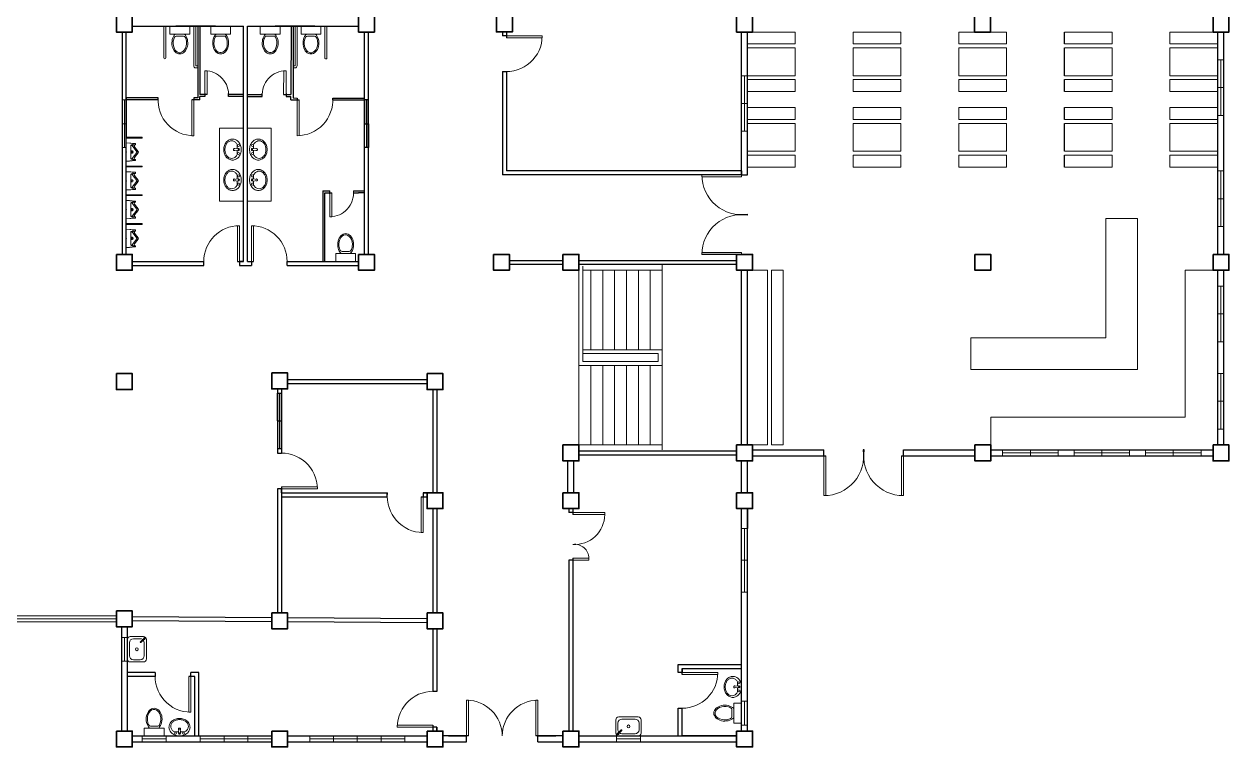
# Model space of a CAD drawing. Header units: millimetres. Extents: x 3 to 421, y 1 to 233.
# Drawn here: x 42.74 to 73.09, y 191.67 to 209.87 of the extents above; entities that cross this region are included whole.
import ezdxf

# ---------------------------------------------------------------- set-up
doc = ezdxf.new("R2010")
doc.units = ezdxf.units.MM
doc.header["$MEASUREMENT"] = 0

msp = doc.modelspace()

# ---------------------------------------------------------------- linework, layer by layer
at = {"color": 8, "lineweight": 25}
for p, q in [((45.47, 209.825), (48.271, 209.824)), ((47.118, 209.814), (47.118, 208.1)), ((47.118, 209.814), (47.118, 208.014)), ((47.171, 209.825), (47.171, 208.1)), ((48.27, 203.898), (48.271, 209.824)), ((48.37, 203.898), (48.371, 209.824)), ((48.371, 209.824), (51.17, 209.823)), ((50.07, 209.824), (49.07, 209.824)), ((49.469, 209.824), (49.468, 208.099)), ((49.521, 209.814), (49.521, 208.099)), ((49.521, 209.814), (49.521, 208.014)), ((45.22, 204.075), (45.22, 209.675)), ((45.32, 208.175), (45.32, 209.675)), ((51.32, 204.075), (51.32, 209.673)), ((51.42, 204.075), (51.42, 209.673)), ((54.795, 209.677), (54.795, 209.577)), ((54.895, 209.577), (54.795, 209.577)), ((54.895, 209.677), (54.895, 209.577)), ((60.82, 206.075), (60.82, 209.675)), ((60.97, 206.075), (60.97, 209.675)), ((72.82, 204.075), (72.82, 209.675)), ((72.97, 204.075), (72.97, 209.675)), ((54.795, 208.682), (54.795, 206.075)), ((54.795, 208.677), (54.895, 208.677)), ((54.895, 208.677), (54.895, 206.175)), ((45.32, 204.075), (45.32, 208.175)), ((46.12, 208.014), (45.32, 208.014)), ((46.118, 207.964), (45.32, 207.964)), ((46.118, 207.964), (46.118, 208.014)), ((47.171, 207.964), (46.968, 207.964)), ((47.118, 208.014), (47.018, 208.014)), ((47.118, 208.014), (47.018, 208.014)), ((47.018, 208.014), (47.018, 207.964)), ((47.118, 208.1), (47.118, 208.048)), ((47.296, 208.1), (47.171, 208.1)), ((47.296, 208.048), (47.171, 208.048)), ((47.171, 207.964), (47.171, 208.048)), ((47.356, 208.1), (47.196, 208.1)), ((47.296, 208.125), (47.296, 208.048)), ((48.271, 208.048), (47.893, 208.048)), ((47.896, 208.048), (47.896, 208.125)), ((48.271, 208.1), (47.896, 208.1)), ((48.368, 208.1), (48.743, 208.099)), ((48.368, 208.048), (48.746, 208.048)), ((48.743, 208.048), (48.743, 208.124)), ((49.283, 208.099), (49.443, 208.099)), ((49.343, 208.124), (49.343, 208.048)), ((49.343, 208.099), (49.468, 208.099)), ((49.343, 208.048), (49.468, 208.048)), ((49.468, 207.964), (49.468, 208.048)), ((49.468, 207.964), (49.671, 207.963)), ((49.521, 208.099), (49.521, 208.048)), ((49.521, 208.014), (49.621, 208.013)), ((49.521, 208.014), (49.621, 208.013)), ((49.621, 208.013), (49.621, 207.963)), ((50.519, 208.013), (51.319, 208.013)), ((50.521, 207.963), (50.521, 208.013)), ((50.521, 207.963), (51.319, 207.963)), ((60.82, 206.175), (54.895, 206.175)), ((60.82, 206.075), (54.895, 206.075)), ((60.82, 206.075), (60.97, 206.075)), ((50.27, 205.672), (50.345, 205.672)), ((50.27, 205.672), (50.27, 203.898)), ((50.32, 203.897), (50.32, 205.622)), ((50.32, 205.622), (50.495, 205.622)), ((50.345, 205.672), (50.445, 205.672)), ((50.445, 205.597), (50.445, 205.672)), ((51.043, 205.672), (51.17, 205.672)), ((51.045, 205.622), (51.17, 205.622)), ((51.17, 205.672), (51.32, 205.672)), ((51.32, 205.622), (51.17, 205.622)), ((45.47, 203.898), (47.27, 203.898)), ((45.47, 203.798), (47.27, 203.798)), ((47.27, 203.798), (47.27, 203.898)), ((48.27, 203.898), (48.17, 203.898)), ((48.17, 203.898), (48.17, 203.798)), ((48.17, 203.798), (48.47, 203.798)), ((48.37, 203.898), (48.47, 203.898)), ((48.47, 203.898), (48.47, 203.798)), ((49.37, 203.898), (51.17, 203.898)), ((49.37, 203.798), (49.37, 203.898)), ((49.37, 203.798), (51.17, 203.798)), ((54.97, 203.925), (56.32, 203.925)), ((54.97, 203.825), (56.32, 203.825)), ((56.72, 203.925), (60.695, 203.925)), ((56.72, 203.825), (60.695, 203.825)), ((60.82, 199.275), (60.82, 203.675)), ((60.97, 199.275), (60.97, 203.675)), ((72.82, 199.275), (72.82, 203.675)), ((72.97, 199.275), (72.97, 203.675)), ((49.382, 200.922), (52.895, 200.922)), ((49.132, 200.688), (49.132, 199.067)), ((49.232, 200.688), (49.232, 199.072)), ((49.232, 200.688), (49.232, 199.072)), ((49.382, 200.822), (52.895, 200.822)), ((53.045, 200.672), (53.045, 198.072)), ((53.145, 200.672), (53.145, 198.072)), ((56.72, 199.125), (60.695, 199.125)), ((61.095, 199.15), (62.895, 199.15)), ((62.895, 199), (62.895, 199.15)), ((64.895, 199.15), (66.695, 199.15)), ((64.895, 199), (64.895, 199.15)), ((67.095, 199.15), (72.695, 199.15)), ((49.132, 199.072), (49.232, 199.072)), ((56.445, 198.072), (56.445, 198.875)), ((56.595, 198.072), (56.595, 198.875)), ((56.72, 199.025), (60.695, 199.025)), ((60.82, 198.072), (60.82, 198.875)), ((60.97, 198.072), (60.97, 198.875)), ((61.095, 199), (62.945, 199)), ((64.845, 199), (66.695, 199)), ((67.095, 199), (72.695, 199)), ((49.232, 198.222), (49.232, 195.047)), ((49.132, 198.172), (49.132, 195.047)), ((49.232, 198.172), (49.132, 198.172)), ((49.232, 198.072), (51.9, 198.072)), ((49.232, 197.972), (51.895, 197.972)), ((51.895, 197.972), (51.895, 198.072)), ((52.745, 197.972), (52.895, 197.972)), ((52.795, 198.072), (53.045, 198.072)), ((52.895, 198.072), (52.795, 198.072)), ((52.795, 198.072), (52.795, 197.972)), ((53.045, 197.672), (53.045, 195.047)), ((53.145, 197.672), (53.145, 195.047)), ((56.47, 197.672), (56.47, 197.572)), ((56.57, 197.672), (56.57, 197.522)), ((56.57, 197.672), (56.57, 197.572)), ((60.82, 192.072), (60.82, 197.672)), ((60.97, 192.072), (60.97, 197.672)), ((60.97, 197.672), (60.97, 197.172)), ((56.57, 197.572), (56.47, 197.572)), ((56.47, 196.372), (56.47, 192.072)), ((56.57, 196.372), (56.47, 196.372)), ((56.57, 196.422), (56.57, 192.072)), ((48.982, 194.924), (45.47, 194.947)), ((48.982, 194.824), (45.47, 194.847)), ((52.895, 194.897), (49.382, 194.921)), ((45.195, 194.697), (45.195, 192.072)), ((45.345, 194.697), (45.345, 192.072)), ((52.895, 194.797), (49.382, 194.821)), ((53.045, 194.647), (53.045, 193.072)), ((53.145, 194.647), (53.145, 193.067)), ((59.22, 193.547), (59.22, 193.747)), ((59.22, 193.747), (60.82, 193.747)), ((59.32, 193.497), (59.32, 193.647)), ((59.32, 193.647), (60.82, 193.647)), ((59.32, 193.647), (59.32, 193.547)), ((46.05, 193.547), (45.345, 193.547)), ((46.045, 193.447), (45.345, 193.447)), ((46.045, 193.547), (46.045, 193.447)), ((47.045, 193.447), (46.895, 193.447)), ((47.145, 193.547), (46.945, 193.547)), ((46.945, 193.447), (46.945, 193.547)), ((47.045, 193.447), (46.945, 193.447)), ((47.045, 191.947), (47.045, 193.447)), ((47.145, 191.947), (47.145, 193.547)), ((59.32, 193.547), (59.22, 193.547)), ((53.045, 193.072), (53.145, 193.072)), ((59.22, 191.947), (59.22, 192.647)), ((59.22, 192.647), (59.32, 192.647)), ((59.32, 191.947), (59.32, 192.647)), ((53.045, 192.222), (53.045, 192.072)), ((53.145, 192.172), (53.045, 192.172)), ((53.145, 192.172), (53.145, 192.072)), ((53.145, 192.072), (53.145, 192.172)), ((45.47, 191.947), (48.982, 191.947)), ((45.47, 191.947), (47.045, 191.947)), ((49.382, 191.947), (52.895, 191.947)), ((53.939, 191.947), (53.295, 191.947)), ((53.439, 191.947), (53.889, 191.947)), ((53.889, 191.797), (53.889, 191.947)), ((56.32, 191.947), (55.639, 191.947)), ((55.689, 191.947), (56.139, 191.947)), ((55.689, 191.797), (55.689, 191.947)), ((56.72, 191.947), (60.695, 191.947)), ((60.695, 191.947), (59.32, 191.947)), ((45.47, 191.797), (48.982, 191.797)), ((49.382, 191.797), (52.895, 191.797)), ((53.295, 191.797), (53.889, 191.797)), ((53.439, 191.797), (53.889, 191.797)), ((55.689, 191.797), (56.139, 191.797)), ((55.689, 191.797), (56.32, 191.797)), ((56.72, 191.797), (60.695, 191.797))]:
    msp.add_line(p, q, dxfattribs=at)
at = {"color": 8, "lineweight": 9}
for p, q in [((46.268, 209.822), (46.268, 209.122)), ((46.318, 209.022), (46.318, 209.822)), ((46.418, 209.822), (46.918, 209.822)), ((46.418, 209.622), (46.418, 209.822)), ((46.918, 209.822), (46.918, 209.622)), ((47.018, 208.822), (47.018, 209.822)), ((47.068, 209.822), (47.068, 209.122)), ((47.446, 209.824), (47.946, 209.824)), ((47.446, 209.624), (47.446, 209.824)), ((47.946, 209.824), (47.946, 209.624)), ((49.194, 209.824), (48.694, 209.824)), ((48.694, 209.824), (48.694, 209.624)), ((49.194, 209.624), (49.194, 209.824)), ((49.571, 209.822), (49.571, 209.122)), ((49.621, 208.822), (49.621, 209.822)), ((50.221, 209.822), (49.721, 209.822)), ((49.721, 209.822), (49.721, 209.622)), ((50.221, 209.622), (50.221, 209.822)), ((50.321, 209.022), (50.321, 209.822)), ((50.371, 209.822), (50.371, 209.122)), ((46.918, 209.622), (46.418, 209.622)), ((46.759, 209.572), (46.578, 209.572)), ((47.946, 209.624), (47.446, 209.624)), ((47.786, 209.574), (47.605, 209.574)), ((48.694, 209.624), (49.194, 209.624)), ((48.853, 209.574), (49.034, 209.574)), ((49.721, 209.622), (50.221, 209.622)), ((49.881, 209.572), (50.062, 209.572)), ((62.17, 209.675), (60.97, 209.675)), ((60.97, 209.675), (60.97, 209.375)), ((62.17, 209.375), (62.17, 209.675)), ((64.83, 209.675), (63.63, 209.675)), ((63.63, 209.675), (63.63, 209.375)), ((64.83, 209.375), (64.83, 209.675)), ((67.49, 209.675), (66.29, 209.675)), ((66.29, 209.675), (66.29, 209.375)), ((67.49, 209.375), (67.49, 209.675)), ((68.95, 209.675), (70.15, 209.675)), ((70.15, 209.675), (70.15, 209.375)), ((71.61, 209.375), (71.61, 209.675)), ((71.61, 209.675), (72.81, 209.675)), ((46.268, 209.122), (46.268, 209.022)), ((47.068, 209.122), (47.068, 208.822)), ((49.571, 209.122), (49.571, 208.822)), ((50.371, 209.122), (50.371, 209.022)), ((60.97, 209.375), (62.17, 209.375)), ((62.17, 209.275), (60.97, 209.275)), ((60.97, 209.275), (60.97, 208.575)), ((62.17, 208.575), (62.17, 209.275)), ((63.63, 209.375), (64.83, 209.375)), ((64.83, 209.275), (63.63, 209.275)), ((63.63, 209.275), (63.63, 208.575)), ((64.83, 208.575), (64.83, 209.275)), ((66.29, 209.375), (67.49, 209.375)), ((67.49, 209.275), (66.29, 209.275)), ((66.29, 209.275), (66.29, 208.575)), ((67.49, 208.575), (67.49, 209.275)), ((70.15, 209.375), (68.95, 209.375)), ((68.95, 209.275), (70.15, 209.275)), ((70.15, 209.275), (70.15, 208.575)), ((72.81, 209.375), (71.61, 209.375)), ((71.61, 209.275), (72.81, 209.275)), ((71.61, 208.575), (71.61, 209.275)), ((47.068, 208.822), (47.118, 208.822)), ((49.571, 208.822), (49.521, 208.822)), ((72.97, 208.975), (72.82, 208.975)), ((72.895, 207.575), (72.895, 208.975)), ((47.118, 208.772), (47.068, 208.772)), ((49.521, 208.772), (49.571, 208.772)), ((60.97, 208.575), (60.82, 208.575)), ((60.895, 207.175), (60.895, 208.575)), ((60.97, 208.575), (62.17, 208.575)), ((63.63, 208.575), (64.83, 208.575)), ((66.29, 208.575), (67.49, 208.575)), ((70.15, 208.575), (68.95, 208.575)), ((72.81, 208.575), (71.61, 208.575)), ((62.17, 208.475), (60.97, 208.475)), ((60.97, 208.475), (60.97, 208.175)), ((62.17, 208.175), (62.17, 208.475)), ((64.83, 208.475), (63.63, 208.475)), ((63.63, 208.475), (63.63, 208.175)), ((64.83, 208.175), (64.83, 208.475)), ((67.49, 208.475), (66.29, 208.475)), ((66.29, 208.475), (66.29, 208.175)), ((67.49, 208.175), (67.49, 208.475)), ((68.95, 208.475), (70.15, 208.475)), ((70.15, 208.475), (70.15, 208.175)), ((71.61, 208.175), (71.61, 208.475)), ((71.61, 208.475), (72.81, 208.475)), ((72.81, 208.475), (72.81, 208.175)), ((72.82, 208.275), (72.97, 208.275)), ((45.32, 207.964), (45.22, 207.964)), ((45.22, 207.964), (45.22, 207.364)), ((45.27, 207.964), (45.27, 206.764)), ((60.97, 208.175), (62.17, 208.175)), ((63.63, 208.175), (64.83, 208.175)), ((66.29, 208.175), (67.49, 208.175)), ((70.15, 208.175), (68.95, 208.175)), ((72.81, 208.175), (71.61, 208.175)), ((60.82, 207.875), (60.97, 207.875)), ((62.17, 207.775), (60.97, 207.775)), ((60.97, 207.775), (60.97, 207.475)), ((62.17, 207.475), (62.17, 207.775)), ((64.83, 207.775), (63.63, 207.775)), ((63.63, 207.775), (63.63, 207.475)), ((64.83, 207.475), (64.83, 207.775)), ((67.49, 207.775), (66.29, 207.775)), ((66.29, 207.775), (66.29, 207.475)), ((67.49, 207.475), (67.49, 207.775)), ((68.95, 207.775), (70.15, 207.775)), ((70.15, 207.775), (70.15, 207.475)), ((71.61, 207.475), (71.61, 207.775)), ((71.61, 207.775), (72.81, 207.775)), ((72.81, 207.775), (72.81, 207.475)), ((45.22, 207.364), (45.32, 207.364)), ((45.32, 207.364), (45.32, 206.764)), ((60.97, 207.475), (62.17, 207.475)), ((62.17, 207.375), (60.97, 207.375)), ((60.97, 207.375), (60.97, 206.675)), ((62.17, 206.675), (62.17, 207.375)), ((63.63, 207.475), (64.83, 207.475)), ((64.83, 207.375), (63.63, 207.375)), ((63.63, 207.375), (63.63, 206.675)), ((64.83, 206.675), (64.83, 207.375)), ((66.29, 207.475), (67.49, 207.475)), ((67.49, 207.375), (66.29, 207.375)), ((66.29, 207.375), (66.29, 206.675)), ((67.49, 206.675), (67.49, 207.375)), ((70.15, 207.475), (68.95, 207.475)), ((68.95, 207.375), (70.15, 207.375)), ((70.15, 207.375), (70.15, 206.675)), ((72.81, 207.475), (71.61, 207.475)), ((71.61, 207.375), (72.81, 207.375)), ((71.61, 206.675), (71.61, 207.375)), ((72.82, 207.575), (72.97, 207.575)), ((60.82, 207.175), (60.97, 207.175)), ((45.32, 206.764), (45.22, 206.764)), ((45.32, 206.879), (45.32, 206.884)), ((45.32, 206.425), (45.32, 206.879)), ((45.32, 206.738), (45.32, 206.808)), ((45.323, 206.887), (45.545, 206.867)), ((45.323, 206.882), (45.48, 206.867)), ((45.43, 206.494), (45.43, 206.81)), ((45.448, 206.821), (45.432, 206.818)), ((45.446, 206.83), (45.481, 206.836)), ((45.448, 206.821), (45.537, 206.836)), ((45.587, 206.661), (45.467, 206.814)), ((45.482, 206.867), (45.545, 206.867)), ((45.545, 206.837), (45.483, 206.837)), ((45.485, 206.862), (45.485, 206.841)), ((45.52, 206.816), (45.52, 206.811)), ((45.529, 206.786), (45.619, 206.67)), ((45.537, 206.836), (45.545, 206.837)), ((45.55, 206.862), (45.55, 206.842)), ((48.018, 206.729), (48.14, 206.742)), ((48.018, 206.7), (48.14, 206.687)), ((48.622, 206.729), (48.501, 206.742)), ((48.622, 206.7), (48.501, 206.687)), ((45.32, 206.425), (45.32, 206.42)), ((45.323, 206.422), (45.48, 206.437)), ((45.323, 206.417), (45.545, 206.437)), ((45.448, 206.483), (45.432, 206.485)), ((45.446, 206.474), (45.481, 206.468)), ((45.448, 206.483), (45.537, 206.468)), ((45.587, 206.642), (45.467, 206.49)), ((45.482, 206.437), (45.545, 206.437)), ((45.545, 206.467), (45.483, 206.467)), ((45.485, 206.442), (45.485, 206.463)), ((45.52, 206.488), (45.52, 206.493)), ((45.529, 206.518), (45.619, 206.634)), ((45.537, 206.468), (45.545, 206.467)), ((45.55, 206.442), (45.55, 206.462)), ((60.97, 206.675), (62.17, 206.675)), ((62.17, 206.575), (60.97, 206.575)), ((60.97, 206.575), (60.97, 206.275)), ((62.17, 206.275), (62.17, 206.575)), ((63.63, 206.675), (64.83, 206.675)), ((64.83, 206.575), (63.63, 206.575)), ((63.63, 206.575), (63.63, 206.275)), ((64.83, 206.275), (64.83, 206.575)), ((66.29, 206.675), (67.49, 206.675)), ((67.49, 206.575), (66.29, 206.575)), ((66.29, 206.575), (66.29, 206.275)), ((67.49, 206.275), (67.49, 206.575)), ((70.15, 206.675), (68.95, 206.675)), ((68.95, 206.575), (70.15, 206.575)), ((70.15, 206.575), (70.15, 206.275)), ((72.81, 206.675), (71.61, 206.675)), ((71.61, 206.275), (71.61, 206.575)), ((71.61, 206.575), (72.81, 206.575)), ((45.32, 206.154), (45.32, 206.159)), ((45.32, 206.154), (45.32, 205.7)), ((45.323, 206.162), (45.545, 206.142)), ((45.323, 206.157), (45.48, 206.142)), ((45.43, 206.085), (45.43, 205.769)), ((45.448, 206.096), (45.432, 206.093)), ((45.446, 206.105), (45.481, 206.111)), ((45.448, 206.096), (45.537, 206.111)), ((45.587, 205.936), (45.467, 206.089)), ((45.482, 206.142), (45.545, 206.142)), ((45.545, 206.112), (45.483, 206.112)), ((45.485, 206.137), (45.485, 206.116)), ((45.52, 206.091), (45.52, 206.086)), ((45.537, 206.111), (45.545, 206.112)), ((45.55, 206.137), (45.55, 206.117)), ((60.97, 206.275), (62.17, 206.275)), ((63.63, 206.275), (64.83, 206.275)), ((66.29, 206.275), (67.49, 206.275)), ((70.15, 206.275), (68.95, 206.275)), ((72.81, 206.275), (71.61, 206.275)), ((72.82, 206.175), (72.97, 206.175)), ((72.895, 206.175), (72.895, 204.775)), ((45.32, 205.841), (45.32, 205.771)), ((45.587, 205.917), (45.467, 205.765)), ((45.529, 206.061), (45.619, 205.945)), ((45.529, 205.793), (45.619, 205.909)), ((48.018, 205.963), (48.14, 205.976)), ((48.018, 205.934), (48.14, 205.921)), ((48.622, 205.963), (48.501, 205.976)), ((48.622, 205.934), (48.501, 205.921)), ((45.32, 205.7), (45.32, 205.695)), ((45.323, 205.697), (45.48, 205.712)), ((45.323, 205.692), (45.545, 205.712)), ((45.448, 205.758), (45.432, 205.76)), ((45.446, 205.749), (45.481, 205.743)), ((45.448, 205.758), (45.537, 205.743)), ((45.482, 205.712), (45.545, 205.712)), ((45.545, 205.742), (45.483, 205.742)), ((45.485, 205.717), (45.485, 205.738)), ((45.52, 205.763), (45.52, 205.768)), ((45.537, 205.743), (45.545, 205.742)), ((45.55, 205.717), (45.55, 205.737)), ((72.82, 205.475), (72.97, 205.475)), ((45.32, 205.429), (45.32, 205.434)), ((45.32, 205.429), (45.32, 204.975)), ((45.323, 205.437), (45.545, 205.417)), ((45.323, 205.432), (45.48, 205.417)), ((45.43, 205.36), (45.43, 205.044)), ((45.448, 205.371), (45.432, 205.368)), ((45.446, 205.38), (45.481, 205.386)), ((45.448, 205.371), (45.537, 205.386)), ((45.587, 205.211), (45.467, 205.364)), ((45.587, 205.192), (45.467, 205.04)), ((45.482, 205.417), (45.545, 205.417)), ((45.545, 205.387), (45.483, 205.387)), ((45.485, 205.412), (45.485, 205.391)), ((45.52, 205.366), (45.52, 205.361)), ((45.529, 205.336), (45.619, 205.22)), ((45.529, 205.068), (45.619, 205.184)), ((45.537, 205.386), (45.545, 205.387)), ((45.55, 205.412), (45.55, 205.392)), ((45.32, 205.116), (45.32, 205.046)), ((45.32, 204.975), (45.32, 204.97)), ((45.323, 204.972), (45.48, 204.987)), ((45.323, 204.967), (45.545, 204.987)), ((45.448, 205.033), (45.432, 205.035)), ((45.446, 205.024), (45.481, 205.018)), ((45.448, 205.033), (45.537, 205.018)), ((45.482, 204.987), (45.545, 204.987)), ((45.545, 205.017), (45.483, 205.017)), ((45.485, 204.992), (45.485, 205.013)), ((45.52, 205.038), (45.52, 205.043)), ((45.537, 205.018), (45.545, 205.017)), ((45.55, 204.992), (45.55, 205.012)), ((69.995, 201.975), (69.995, 204.975)), ((69.995, 204.975), (70.795, 204.975)), ((70.795, 204.975), (70.795, 201.175)), ((45.32, 204.704), (45.32, 204.709)), ((45.32, 204.704), (45.32, 204.25)), ((45.323, 204.712), (45.545, 204.692)), ((45.323, 204.707), (45.48, 204.692)), ((45.43, 204.635), (45.43, 204.319)), ((45.448, 204.646), (45.432, 204.643)), ((45.446, 204.655), (45.481, 204.661)), ((45.448, 204.646), (45.537, 204.661)), ((45.587, 204.486), (45.467, 204.639)), ((45.482, 204.692), (45.545, 204.692)), ((45.545, 204.662), (45.483, 204.662)), ((45.485, 204.687), (45.485, 204.666)), ((45.52, 204.641), (45.52, 204.636)), ((45.529, 204.611), (45.619, 204.495)), ((45.537, 204.661), (45.545, 204.662)), ((45.55, 204.687), (45.55, 204.667)), ((72.97, 204.775), (72.82, 204.775)), ((45.32, 204.391), (45.32, 204.321)), ((45.323, 204.247), (45.48, 204.262)), ((45.323, 204.242), (45.545, 204.262)), ((45.448, 204.308), (45.432, 204.31)), ((45.446, 204.299), (45.481, 204.293)), ((45.448, 204.308), (45.537, 204.293)), ((45.587, 204.467), (45.467, 204.315)), ((45.482, 204.262), (45.545, 204.262)), ((45.545, 204.292), (45.483, 204.292)), ((45.485, 204.267), (45.485, 204.288)), ((45.52, 204.313), (45.52, 204.318)), ((45.529, 204.343), (45.619, 204.459)), ((45.537, 204.293), (45.545, 204.292)), ((45.55, 204.267), (45.55, 204.287)), ((45.32, 204.25), (45.32, 204.245)), ((50.595, 203.898), (50.595, 204.098)), ((50.595, 204.098), (51.095, 204.098)), ((50.754, 204.148), (50.935, 204.148)), ((51.095, 204.098), (51.095, 203.898)), ((51.095, 203.898), (50.595, 203.898)), ((56.72, 201.275), (56.72, 203.675)), ((56.82, 203.675), (56.82, 203.775)), ((56.82, 201.375), (56.82, 203.675)), ((58.82, 203.675), (56.82, 203.675)), ((57.02, 203.675), (57.02, 201.675)), ((57.32, 203.675), (57.32, 201.675)), ((57.62, 203.675), (57.62, 201.675)), ((57.92, 203.675), (57.92, 201.675)), ((58.22, 203.675), (58.22, 201.675)), ((58.52, 203.675), (58.52, 201.675)), ((58.82, 203.8), (58.82, 203.675)), ((58.82, 203.675), (58.82, 201.675)), ((61.47, 203.675), (61.095, 203.675)), ((61.47, 199.275), (61.47, 203.675)), ((61.57, 199.275), (61.57, 203.675)), ((61.57, 203.675), (61.87, 203.675)), ((61.87, 203.675), (61.87, 199.275)), ((72.695, 203.675), (71.995, 203.675)), ((71.995, 203.675), (71.995, 199.975)), ((72.97, 203.275), (72.82, 203.275)), ((72.895, 201.875), (72.895, 203.275)), ((72.82, 202.575), (72.97, 202.575)), ((66.595, 201.175), (66.595, 201.975)), ((66.595, 201.975), (69.995, 201.975)), ((72.82, 201.875), (72.97, 201.875)), ((58.52, 201.675), (56.82, 201.675)), ((58.52, 201.575), (56.82, 201.575)), ((58.52, 201.675), (58.82, 201.675)), ((58.52, 201.575), (58.72, 201.575)), ((58.72, 201.375), (58.72, 201.575)), ((58.82, 201.575), (58.82, 201.675)), ((58.82, 201.375), (58.82, 201.575)), ((58.52, 201.275), (56.72, 201.275)), ((56.72, 201.275), (56.72, 199.275)), ((58.52, 201.375), (56.82, 201.375)), ((57.02, 201.275), (57.02, 199.275)), ((57.32, 201.275), (57.32, 199.275)), ((57.62, 201.275), (57.62, 199.275)), ((57.92, 201.275), (57.92, 199.275)), ((58.22, 201.275), (58.22, 199.275)), ((58.52, 201.375), (58.72, 201.375)), ((58.52, 201.275), (58.52, 199.275)), ((58.52, 201.275), (58.82, 201.275)), ((58.82, 201.275), (58.82, 201.375)), ((58.82, 201.275), (58.82, 199.275)), ((66.595, 201.175), (70.795, 201.175)), ((72.82, 201.075), (72.97, 201.075)), ((72.895, 201.075), (72.895, 199.675)), ((72.82, 200.375), (72.97, 200.375)), ((67.095, 199.275), (67.095, 199.975)), ((67.095, 199.975), (71.995, 199.975)), ((72.97, 199.675), (72.82, 199.675)), ((58.82, 199.275), (56.72, 199.275)), ((58.82, 199.15), (58.82, 199.275)), ((60.97, 199.275), (61.47, 199.275)), ((61.87, 199.275), (61.57, 199.275)), ((67.395, 199), (67.395, 199.15)), ((68.095, 199.15), (68.095, 199)), ((68.795, 199.15), (68.795, 199)), ((68.795, 199.15), (69.195, 199.15)), ((69.195, 199), (69.195, 199.15)), ((69.895, 199.15), (69.895, 199)), ((70.595, 199.15), (70.595, 199)), ((70.995, 199), (70.995, 199.15)), ((71.695, 199.15), (71.695, 199)), ((72.395, 199.15), (72.395, 199)), ((68.795, 199.075), (67.395, 199.075)), ((70.595, 199.075), (69.195, 199.075)), ((72.395, 199.075), (70.995, 199.075)), ((60.97, 197.172), (60.82, 197.172)), ((60.82, 197.172), (60.82, 196.372)), ((60.895, 195.572), (60.895, 197.172)), ((60.82, 196.372), (60.97, 196.372)), ((60.97, 196.372), (60.97, 195.572)), ((60.97, 195.572), (60.82, 195.572)), ((41.72, 194.972), (45.07, 194.972)), ((41.72, 194.897), (45.07, 194.897)), ((41.72, 194.822), (45.07, 194.822)), ((45.345, 194.43), (45.195, 194.43)), ((45.195, 194.377), (45.195, 193.777)), ((45.27, 194.43), (45.27, 193.83)), ((45.195, 193.83), (45.345, 193.83)), ((60.622, 193.198), (60.744, 193.212)), ((60.622, 193.169), (60.744, 193.156)), ((60.82, 192.772), (60.62, 192.772)), ((60.62, 192.772), (60.62, 192.272)), ((60.82, 192.222), (60.82, 192.822)), ((60.82, 192.822), (60.97, 192.822)), ((60.82, 192.272), (60.82, 192.772)), ((60.895, 192.822), (60.895, 192.222)), ((60.57, 192.613), (60.57, 192.432)), ((45.77, 192.147), (45.77, 191.947)), ((46.27, 192.147), (45.77, 192.147)), ((46.11, 192.197), (45.929, 192.197)), ((46.27, 191.947), (46.27, 192.147)), ((46.646, 192.145), (46.632, 192.023)), ((46.675, 192.145), (46.688, 192.023)), ((60.62, 192.272), (60.82, 192.272)), ((60.97, 192.222), (60.82, 192.222)), ((45.72, 191.947), (45.72, 191.797)), ((45.72, 191.872), (46.32, 191.872)), ((45.77, 191.947), (46.27, 191.947)), ((46.32, 191.797), (46.32, 191.947)), ((48.982, 191.947), (47.182, 191.947)), ((47.182, 191.872), (48.982, 191.872)), ((47.782, 191.797), (47.782, 191.947)), ((47.782, 191.947), (48.382, 191.947)), ((48.382, 191.947), (48.382, 191.797)), ((49.939, 191.947), (51.139, 191.947)), ((52.339, 191.872), (49.939, 191.872)), ((50.539, 191.947), (50.539, 191.797)), ((51.139, 191.797), (51.139, 191.947)), ((51.139, 191.947), (52.339, 191.947)), ((51.739, 191.947), (51.739, 191.797)), ((57.67, 191.797), (57.67, 191.947)), ((57.67, 191.947), (58.27, 191.947)), ((58.27, 191.872), (57.67, 191.872)), ((58.27, 191.947), (58.27, 191.797)), ((45.72, 191.797), (46.32, 191.797)), ((47.182, 191.797), (47.782, 191.797)), ((51.139, 191.797), (49.939, 191.797)), ((51.139, 191.797), (52.339, 191.797))]:
    msp.add_line(p, q, dxfattribs=at)
at = {"color": 8, "lineweight": -2}
for p, q in [((47.57, 209.824), (46.57, 209.824)), ((54.895, 209.677), (54.895, 209.527)), ((68.95, 209.375), (68.95, 209.675)), ((72.81, 209.675), (72.81, 209.375)), ((68.95, 208.575), (68.95, 209.275)), ((72.81, 209.275), (72.81, 208.575)), ((54.795, 208.682), (54.795, 208.677)), ((68.95, 208.175), (68.95, 208.475)), ((45.32, 208.025), (45.32, 207.025)), ((51.42, 207.964), (51.32, 207.964)), ((51.32, 207.964), (51.32, 207.364)), ((51.37, 207.964), (51.37, 206.764)), ((68.95, 207.475), (68.95, 207.775)), ((51.32, 207.364), (51.42, 207.364)), ((51.42, 207.364), (51.42, 206.764)), ((68.95, 206.675), (68.95, 207.375)), ((72.81, 207.375), (72.81, 206.675)), ((51.42, 206.764), (51.32, 206.764)), ((68.95, 206.275), (68.95, 206.575)), ((72.81, 206.575), (72.81, 206.275)), ((60.82, 206.175), (60.82, 206.075)), ((54.895, 206.075), (54.795, 206.075)), ((60.82, 206.075), (59.82, 206.075)), ((60.82, 204.075), (59.82, 204.075)), ((48.12, 203.898), (48.27, 203.898)), ((48.37, 203.898), (48.52, 203.898)), ((49.132, 199.88), (49.132, 200.58)), ((49.132, 200.58), (49.232, 200.58)), ((49.182, 200.58), (49.182, 199.18)), ((49.232, 200.58), (49.232, 199.18)), ((49.132, 199.88), (49.232, 199.88)), ((49.232, 199.18), (49.132, 199.18)), ((63.884, 199.15), (63.906, 199.15)), ((63.906, 199.15), (63.884, 199.15)), ((49.132, 199.067), (49.132, 199.072)), ((49.232, 198.072), (49.232, 198.172)), ((46.05, 193.547), (46.045, 193.547)), ((60.97, 192.072), (60.97, 192.222))]:
    msp.add_line(p, q, dxfattribs=at)
at = {"color": 8, "lineweight": 13}
for p, q in [((54.895, 209.577), (55.795, 209.577)), ((55.795, 209.527), (54.895, 209.527)), ((55.795, 209.577), (55.795, 209.527)), ((47.296, 208.1), (47.296, 208.7)), ((47.356, 208.7), (47.356, 208.1)), ((49.284, 208.699), (49.283, 208.099)), ((49.343, 208.099), (49.344, 208.699)), ((46.968, 207.064), (46.968, 207.964)), ((47.018, 207.964), (47.018, 207.064)), ((47.018, 207.064), (46.968, 207.064)), ((50.445, 205.622), (50.445, 205.022)), ((50.495, 205.022), (50.495, 205.622)), ((50.445, 205.022), (50.495, 205.022)), ((48.17, 204.798), (48.12, 204.798)), ((48.12, 204.798), (48.12, 203.898)), ((48.17, 203.898), (48.17, 204.798)), ((48.52, 204.798), (48.47, 204.798)), ((48.47, 204.798), (48.47, 203.898)), ((48.52, 203.898), (48.52, 204.798)), ((62.895, 199), (62.895, 198)), ((62.945, 198), (62.945, 199)), ((64.845, 198), (64.845, 199)), ((64.895, 199), (64.895, 198)), ((49.232, 198.222), (49.232, 198.172)), ((50.132, 198.222), (49.232, 198.222)), ((50.132, 198.172), (50.132, 198.222)), ((49.232, 198.172), (50.132, 198.172)), ((52.795, 197.972), (52.745, 197.972)), ((52.745, 197.072), (52.745, 197.972)), ((52.795, 197.972), (52.795, 197.072)), ((62.895, 198), (62.945, 198)), ((64.895, 198), (64.845, 198)), ((52.795, 197.072), (52.745, 197.072)), ((46.895, 192.547), (46.895, 193.447)), ((46.945, 193.447), (46.945, 192.547)), ((59.32, 193.547), (60.22, 193.547)), ((60.22, 193.497), (59.32, 193.497)), ((60.22, 193.547), (60.22, 193.497)), ((53.889, 191.947), (53.889, 192.847)), ((53.889, 192.847), (53.939, 192.847)), ((53.939, 192.847), (53.939, 191.947)), ((55.689, 192.847), (55.639, 192.847)), ((55.639, 192.847), (55.639, 191.947)), ((55.689, 191.947), (55.689, 192.847)), ((46.945, 192.547), (46.895, 192.547)), ((52.145, 192.172), (52.145, 192.222)), ((52.145, 192.222), (53.045, 192.222)), ((53.045, 192.172), (52.145, 192.172)), ((53.045, 192.172), (53.045, 192.222)), ((53.939, 191.947), (53.889, 191.947)), ((55.689, 191.947), (55.639, 191.947))]:
    msp.add_line(p, q, dxfattribs=at)
at = {"color": 8, "lineweight": 20}
for p, q in [((49.621, 207.963), (49.62, 207.063)), ((49.67, 207.063), (49.671, 207.963))]:
    msp.add_line(p, q, dxfattribs=at)
at = {"color": 8, "lineweight": 9, "ltscale": 0.4}
for p, q in [((45.345, 194.377), (45.345, 193.887)), ((45.4, 194.297), (45.4, 193.967)), ((45.75, 194.452), (45.42, 194.452)), ((45.67, 194.397), (45.5, 194.397)), ((45.766, 194.405), (45.674, 194.314)), ((45.778, 194.393), (45.687, 194.302)), ((45.77, 193.967), (45.77, 194.297)), ((45.825, 193.887), (45.825, 194.377)), ((45.42, 193.812), (45.75, 193.812)), ((45.5, 193.867), (45.67, 193.867)), ((57.725, 192.427), (58.215, 192.427)), ((57.65, 192.022), (57.65, 192.352)), ((57.705, 192.102), (57.705, 192.272)), ((57.805, 192.372), (58.135, 192.372)), ((58.235, 192.272), (58.235, 192.102)), ((58.29, 192.352), (58.29, 192.022)), ((57.697, 192.007), (57.788, 192.098)), ((57.709, 191.994), (57.8, 192.086)), ((58.215, 191.947), (57.725, 191.947)), ((58.135, 192.002), (57.805, 192.002))]:
    msp.add_line(p, q, dxfattribs=at)
at = {"color": 8, "lineweight": 35}
for points in [[(45.07, 210.075), (45.47, 210.075), (45.47, 209.675), (45.07, 209.675)], [(51.17, 210.075), (51.57, 210.075), (51.57, 209.675), (51.17, 209.675)], [(54.645, 210.077), (55.045, 210.077), (55.045, 209.677), (54.645, 209.677)], [(60.695, 210.075), (61.095, 210.075), (61.095, 209.675), (60.695, 209.675)], [(66.69, 210.075), (67.09, 210.075), (67.09, 209.675), (66.69, 209.675)], [(72.695, 210.075), (73.095, 210.075), (73.095, 209.675), (72.695, 209.675)], [(45.07, 204.075), (45.47, 204.075), (45.47, 203.675), (45.07, 203.675)], [(51.17, 204.075), (51.57, 204.075), (51.57, 203.675), (51.17, 203.675)], [(54.57, 204.075), (54.97, 204.075), (54.97, 203.675), (54.57, 203.675)], [(56.32, 204.075), (56.72, 204.075), (56.72, 203.675), (56.32, 203.675)], [(60.695, 204.075), (61.095, 204.075), (61.095, 203.675), (60.695, 203.675)], [(66.695, 204.075), (67.095, 204.075), (67.095, 203.675), (66.695, 203.675)], [(72.695, 204.075), (73.095, 204.075), (73.095, 203.675), (72.695, 203.675)], [(45.07, 201.072), (45.47, 201.072), (45.47, 200.672), (45.07, 200.672)], [(48.982, 201.088), (49.382, 201.088), (49.382, 200.688), (48.982, 200.688)], [(52.895, 201.072), (53.295, 201.072), (53.295, 200.672), (52.895, 200.672)], [(56.32, 199.275), (56.72, 199.275), (56.72, 198.875), (56.32, 198.875)], [(60.695, 199.275), (61.095, 199.275), (61.095, 198.875), (60.695, 198.875)], [(66.695, 199.275), (67.095, 199.275), (67.095, 198.875), (66.695, 198.875)], [(72.695, 199.275), (73.095, 199.275), (73.095, 198.875), (72.695, 198.875)], [(52.895, 198.072), (53.295, 198.072), (53.295, 197.672), (52.895, 197.672)], [(56.32, 198.072), (56.72, 198.072), (56.72, 197.672), (56.32, 197.672)], [(60.695, 198.072), (61.095, 198.072), (61.095, 197.672), (60.695, 197.672)], [(45.07, 195.097), (45.47, 195.097), (45.47, 194.697), (45.07, 194.697)], [(48.982, 195.047), (49.382, 195.047), (49.382, 194.647), (48.982, 194.647)], [(52.895, 195.047), (53.295, 195.047), (53.295, 194.647), (52.895, 194.647)], [(45.07, 192.072), (45.47, 192.072), (45.47, 191.672), (45.07, 191.672)], [(48.982, 192.072), (49.382, 192.072), (49.382, 191.672), (48.982, 191.672)], [(52.895, 192.072), (53.295, 192.072), (53.295, 191.672), (52.895, 191.672)], [(56.32, 192.072), (56.72, 192.072), (56.72, 191.672), (56.32, 191.672)], [(60.695, 192.072), (61.095, 192.072), (61.095, 191.672), (60.695, 191.672)]]:
    msp.add_lwpolyline(points, close=True, dxfattribs=at)
at = {"color": 8, "lineweight": 9}
for points in [[(72.81, 208.975), (72.97, 208.975), (72.97, 207.575), (72.81, 207.575)], [(60.82, 208.575), (60.97, 208.575), (60.97, 207.175), (60.82, 207.175)], [(45.32, 206.764), (45.22, 206.764), (45.22, 207.964), (45.32, 207.964)], [(51.319, 207.963), (51.42, 207.963), (51.42, 206.764), (51.319, 206.764)], [(45.72, 207.025), (45.72, 207.005), (45.32, 207.005), (45.32, 207.025)], [(45.72, 206.299), (45.72, 206.279), (45.32, 206.279), (45.32, 206.299)], [(72.82, 206.175), (72.97, 206.175), (72.97, 204.775), (72.82, 204.775)], [(45.72, 205.574), (45.72, 205.554), (45.32, 205.554), (45.32, 205.574)], [(45.72, 204.849), (45.72, 204.829), (45.32, 204.829), (45.32, 204.849)], [(72.82, 203.275), (72.97, 203.275), (72.97, 201.875), (72.82, 201.875)], [(72.82, 201.075), (72.97, 201.075), (72.97, 199.675), (72.82, 199.675)], [(49.132, 200.58), (49.232, 200.58), (49.232, 199.18), (49.132, 199.18)], [(67.395, 199.15), (68.795, 199.15), (68.795, 199), (67.395, 199)], [(69.195, 199.15), (70.595, 199.15), (70.595, 199), (69.195, 199)], [(70.995, 199.15), (72.395, 199.15), (72.395, 199), (70.995, 199)], [(60.82, 197.172), (60.97, 197.172), (60.97, 195.572), (60.82, 195.572)], [(45.195, 194.43), (45.345, 194.43), (45.345, 193.83), (45.195, 193.83)], [(60.82, 192.822), (60.97, 192.822), (60.97, 192.222), (60.82, 192.222)], [(45.72, 191.947), (46.32, 191.947), (46.32, 191.797), (45.72, 191.797)], [(45.72, 191.947), (46.32, 191.947), (46.32, 191.797), (45.72, 191.797)], [(47.182, 191.947), (48.982, 191.947), (48.982, 191.797), (47.182, 191.797)], [(47.182, 191.947), (48.982, 191.947), (48.982, 191.797), (47.182, 191.797)], [(49.939, 191.947), (52.339, 191.947), (52.339, 191.797), (49.939, 191.797)], [(49.939, 191.947), (52.339, 191.947), (52.339, 191.797), (49.939, 191.797)], [(57.67, 191.947), (58.27, 191.947), (58.27, 191.797), (57.67, 191.797)]]:
    msp.add_lwpolyline(points, close=True, dxfattribs=at)
at = {"color": 8, "lineweight": 9, "ltscale": 0.4}
for points in [[(48.27, 207.252), (48.27, 205.412), (47.67, 205.412), (47.67, 207.252)], [(48.37, 207.252), (48.37, 205.412), (48.97, 205.412), (48.97, 207.252)]]:
    msp.add_lwpolyline(points, close=True, dxfattribs=at)
at = {"color": 8, "lineweight": 9}
for points in [[(47.995, 206.979, 0.11576), (47.913, 206.96, 0.104047), (47.839, 206.902, 0.090875), (47.792, 206.818, 0.083344), (47.774, 206.714, 0.083344), (47.792, 206.611, 0.090875), (47.839, 206.527, 0.104047), (47.913, 206.469, 0.11576), (47.995, 206.449, 0.11576), (48.078, 206.469, 0.104047), (48.151, 206.527, 0.090875), (48.199, 206.611, 0.083344), (48.216, 206.714, 0.083344), (48.199, 206.818, 0.090875), (48.151, 206.902, 0.104047), (48.078, 206.96, 0.11576)], [(48.646, 206.979, -0.11576), (48.728, 206.96, -0.104047), (48.802, 206.902, -0.090875), (48.849, 206.818, -0.083344), (48.867, 206.714, -0.083344), (48.849, 206.611, -0.090875), (48.802, 206.527, -0.104047), (48.728, 206.469, -0.11576), (48.646, 206.449, -0.11576), (48.563, 206.469, -0.104047), (48.489, 206.527, -0.090875), (48.442, 206.611, -0.083344), (48.425, 206.714, -0.083344), (48.442, 206.818, -0.090875), (48.489, 206.902, -0.104047), (48.563, 206.96, -0.11576)], [(47.995, 205.684, -0.11576), (47.913, 205.703, -0.104047), (47.839, 205.761, -0.090875), (47.792, 205.845, -0.083344), (47.774, 205.949, -0.083344), (47.792, 206.052, -0.090875), (47.839, 206.136, -0.104047), (47.913, 206.194, -0.11576), (47.995, 206.214, -0.11576), (48.078, 206.194, -0.104047), (48.151, 206.136, -0.090875), (48.199, 206.052, -0.083344), (48.216, 205.949, -0.083344), (48.199, 205.845, -0.090875), (48.151, 205.761, -0.104047), (48.078, 205.703, -0.11576)], [(48.646, 205.684, 0.11576), (48.728, 205.703, 0.104047), (48.802, 205.761, 0.090875), (48.849, 205.845, 0.083344), (48.867, 205.949, 0.083344), (48.849, 206.052, 0.090875), (48.802, 206.136, 0.104047), (48.728, 206.194, 0.11576), (48.646, 206.214, 0.11576), (48.563, 206.194, 0.104047), (48.489, 206.136, 0.090875), (48.442, 206.052, 0.083344), (48.425, 205.949, 0.083344), (48.442, 205.845, 0.090875), (48.489, 205.761, 0.104047), (48.563, 205.703, 0.11576)], [(46.925, 192.168, 0.11576), (46.906, 192.251, 0.104047), (46.848, 192.325, 0.090875), (46.764, 192.372, 0.083344), (46.66, 192.389, 0.083344), (46.557, 192.372, 0.090875), (46.473, 192.325, 0.104047), (46.415, 192.251, 0.11576), (46.395, 192.168, 0.11576), (46.415, 192.086, 0.104047), (46.473, 192.012, 0.090875), (46.557, 191.965, 0.083344), (46.66, 191.947, 0.083344), (46.764, 191.965, 0.090875), (46.848, 192.012, 0.104047), (46.906, 192.086, 0.11576)]]:
    msp.add_lwpolyline(points, format="xyb", close=True, dxfattribs=at)
for points in [[(47.974, 206.937, 0.124838), (47.912, 206.921, 0.105788), (47.854, 206.872, 0.086697), (47.818, 206.802, 0.076776), (47.804, 206.714, 0.076776), (47.818, 206.627, 0.086697), (47.854, 206.557, 0.105788), (47.912, 206.508, 0.124838), (47.974, 206.492, 0.124838), (48.037, 206.508, 0.105788), (48.094, 206.557, 0.040067), (48.114, 206.588), (48.114, 206.69, 0.040067)], [(48.114, 206.739), (48.114, 206.841, 0.040067), (48.094, 206.872, 0.105788), (48.037, 206.921, 0.124838), (47.974, 206.937, 0.124838)], [(48.667, 206.937, -0.124838), (48.729, 206.921, -0.105788), (48.787, 206.872, -0.086697), (48.823, 206.802, -0.076776), (48.837, 206.714, -0.076776), (48.823, 206.627, -0.086697), (48.787, 206.557, -0.105788), (48.729, 206.508, -0.124838), (48.667, 206.492, -0.124838), (48.604, 206.508, -0.105788), (48.546, 206.557, -0.040067), (48.527, 206.588), (48.527, 206.69, -0.040067)], [(48.527, 206.739), (48.527, 206.841, -0.040067), (48.546, 206.872, -0.105788), (48.604, 206.921, -0.124838), (48.667, 206.937, -0.124838)], [(47.974, 205.726, -0.124838), (47.912, 205.742, -0.105788), (47.854, 205.791, -0.086697), (47.818, 205.861, -0.076776), (47.804, 205.949, -0.076776), (47.818, 206.036, -0.086697), (47.854, 206.106, -0.105788), (47.912, 206.155, -0.124838), (47.974, 206.171, -0.124838), (48.037, 206.155, -0.105788), (48.094, 206.106, -0.040067), (48.114, 206.075), (48.114, 205.973, -0.040067)], [(48.667, 205.726, 0.124838), (48.729, 205.742, 0.105788), (48.787, 205.791, 0.086697), (48.823, 205.861, 0.076776), (48.837, 205.949, 0.076776), (48.823, 206.036, 0.086697), (48.787, 206.106, 0.105788), (48.729, 206.155, 0.124838), (48.667, 206.171, 0.124838), (48.604, 206.155, 0.105788), (48.546, 206.106, 0.040067), (48.527, 206.075), (48.527, 205.973, 0.040067)], [(48.114, 205.924), (48.114, 205.822, -0.040067), (48.094, 205.791, -0.105788), (48.037, 205.742, -0.124838), (47.974, 205.726, -0.124838)], [(48.527, 205.924), (48.527, 205.822, 0.040067), (48.546, 205.791, 0.105788), (48.604, 205.742, 0.124838), (48.667, 205.726, 0.124838)], [(60.578, 193.406, 0.124838), (60.515, 193.39, 0.105788), (60.458, 193.341, 0.086697), (60.421, 193.271, 0.076776), (60.408, 193.184, 0.076776), (60.421, 193.096, 0.086697), (60.458, 193.027, 0.105788), (60.515, 192.977, 0.124838), (60.578, 192.961, 0.124838), (60.64, 192.977, 0.105788), (60.698, 193.027, 0.040067), (60.718, 193.057), (60.718, 193.159, 0.040067)], [(60.718, 193.208), (60.718, 193.31, 0.040067), (60.698, 193.341, 0.105788), (60.64, 193.39, 0.124838), (60.578, 193.406, 0.124838)], [(46.883, 192.189, 0.124838), (46.867, 192.252, 0.105788), (46.818, 192.31, 0.086697), (46.748, 192.346, 0.076776), (46.66, 192.359, 0.076776), (46.573, 192.346, 0.086697), (46.503, 192.31, 0.105788), (46.454, 192.252, 0.124838), (46.438, 192.189, 0.124838), (46.454, 192.127, 0.105788), (46.503, 192.069, 0.040067), (46.534, 192.049), (46.636, 192.049, 0.040067)], [(46.685, 192.049), (46.787, 192.049, 0.040067), (46.818, 192.069, 0.105788), (46.867, 192.127, 0.124838), (46.883, 192.189, 0.124838)]]:
    msp.add_lwpolyline(points, format="xyb", dxfattribs=at)
at = {"color": 8, "lineweight": 13}
msp.add_lwpolyline([(60.82, 204.075), (60.82, 204.125), (59.82, 204.125), (59.82, 204.075, -0.459034), (60.97, 205.063), (60.97, 205.086), (60.97, 205.063), (60.97, 205.086, -0.459034), (59.82, 206.075), (59.82, 206.025), (60.82, 206.025), (60.82, 206.075)], format="xyb", dxfattribs=at)
at = {"color": 8, "lineweight": 13, "ltscale": 0.03}
for points in [[(56.57, 197.522), (56.57, 197.572), (57.37, 197.572), (57.37, 197.522)], [(56.57, 196.372), (56.57, 196.422), (56.97, 196.422), (56.97, 196.372)]]:
    msp.add_lwpolyline(points, close=True, dxfattribs=at)
at = {"color": 8, "lineweight": 9}
for centre, radius in [((48.143, 206.816), 0.0255), ((48.15, 206.714), 0.0095), ((48.498, 206.816), 0.0255), ((48.491, 206.714), 0.0095), ((45.44, 206.652), 0.004), ((45.453, 206.677), 0.004), ((45.453, 206.627), 0.004), ((45.465, 206.652), 0.004), ((45.478, 206.677), 0.004), ((45.478, 206.627), 0.004), ((45.49, 206.652), 0.004), ((48.143, 206.613), 0.0255), ((48.498, 206.613), 0.0255), ((45.44, 205.927), 0.004), ((45.453, 205.952), 0.004), ((45.453, 205.902), 0.004), ((45.465, 205.927), 0.004), ((45.478, 205.952), 0.004), ((45.478, 205.902), 0.004), ((45.49, 205.927), 0.004), ((48.143, 206.05), 0.0255), ((48.143, 205.847), 0.0255), ((48.15, 205.949), 0.0095), ((48.498, 206.05), 0.0255), ((48.498, 205.847), 0.0255), ((48.491, 205.949), 0.0095), ((45.44, 205.202), 0.004), ((45.453, 205.227), 0.004), ((45.453, 205.177), 0.004), ((45.465, 205.202), 0.004), ((45.478, 205.227), 0.004), ((45.478, 205.177), 0.004), ((45.49, 205.202), 0.004), ((45.44, 204.477), 0.004), ((45.453, 204.502), 0.004), ((45.453, 204.452), 0.004), ((45.465, 204.477), 0.004), ((45.478, 204.502), 0.004), ((45.478, 204.452), 0.004), ((45.49, 204.477), 0.004), ((60.747, 193.285), 0.0255), ((60.747, 193.082), 0.0255), ((60.753, 193.184), 0.0095), ((46.559, 192.02), 0.0255), ((46.66, 192.014), 0.0095), ((46.762, 192.02), 0.0255)]:
    msp.add_circle(centre, radius, dxfattribs=at)
at = {"color": 8, "lineweight": 9, "ltscale": 0.4}
for centre in [(45.585, 194.132), (57.97, 192.187)]:
    msp.add_circle(centre, 0.0375, dxfattribs=at)
at = {"color": 8, "lineweight": 9}
for centre, radius, start, end in [((46.578, 209.522), 0.05, 90, 151.9916), ((46.759, 209.522), 0.05, 28.1501, 90), ((47.605, 209.524), 0.05, 90.0002, 151.9918), ((47.786, 209.524), 0.05, 28.1502, 90.0002), ((48.853, 209.524), 0.05, 89.9792, 151.8291), ((49.034, 209.524), 0.05, 27.9875, 89.9792), ((49.881, 209.522), 0.05, 89.9793, 151.8293), ((50.062, 209.522), 0.05, 27.9877, 89.9793), ((46.293, 209.022), 0.025, 180, 0), ((47.068, 208.822), 0.05, 180, 270), ((49.571, 208.822), 0.05, 269.9793, 359.9793), ((50.346, 209.022), 0.025, 179.9793, 359.9793), ((45.323, 206.884), 0.003, 86.1861, 180.0002), ((45.323, 206.879), 0.003, 86.532, 180.0002), ((45.45, 206.81), 0.02, 100.305, 180.0002), ((45.452, 206.801), 0.02, 39.3164, 99.2903), ((45.48, 206.862), 0.005, 0.0002, 86.532), ((45.48, 206.841), 0.005, 280.305, 0.0002), ((45.54, 206.816), 0.02, 99.2903, 180.0002), ((45.56, 206.811), 0.04, 180.0002, 219.3164), ((45.545, 206.862), 0.005, 0.0002, 90.0002), ((45.545, 206.842), 0.005, 270.0002, 0.0002), ((48.041, 206.714), 0.025, 161.3795, 198.6209), ((48.112, 206.714), 0.0948, 171.2028, 188.7976), ((48.041, 206.714), 0.025, 48.798, 143.6934), ((48.041, 206.714), 0.025, 216.307, 311.2024), ((48.143, 206.714), 0.028, 263.7547, 96.2457), ((48.498, 206.714), 0.028, 83.7547, 276.2457), ((48.6, 206.714), 0.025, 36.307, 131.2024), ((48.6, 206.714), 0.025, 228.798, 323.6934), ((48.529, 206.714), 0.0948, 351.2028, 8.7976), ((48.6, 206.714), 0.025, 341.3795, 18.6209), ((45.323, 206.425), 0.003, 180.0002, 273.4684), ((45.323, 206.42), 0.003, 180.0002, 273.8143), ((45.428, 206.677), 0.004, 305.6756, 54.3248), ((45.428, 206.627), 0.004, 305.6756, 54.3248), ((45.45, 206.494), 0.02, 180.0002, 259.6953), ((45.452, 206.502), 0.02, 260.71, 320.6839), ((45.48, 206.442), 0.005, 273.4684, 0.0002), ((45.48, 206.463), 0.005, 0.0002, 79.6953), ((45.56, 206.493), 0.04, 140.6839, 180.0002), ((45.54, 206.488), 0.02, 180.0002, 260.71), ((45.545, 206.462), 0.005, 0.0002, 90.0002), ((45.545, 206.442), 0.005, 270.0002, 0.0002), ((45.575, 206.652), 0.015, 320.6839, 39.3164), ((45.595, 206.652), 0.03, 322.8155, 37.1849), ((45.323, 206.159), 0.003, 86.1861, 180.0002), ((45.323, 206.154), 0.003, 86.532, 180.0002), ((45.45, 206.085), 0.02, 100.305, 180.0002), ((45.452, 206.076), 0.02, 39.3164, 99.2903), ((45.48, 206.137), 0.005, 0.0002, 86.532), ((45.48, 206.116), 0.005, 280.305, 0.0002), ((45.54, 206.091), 0.02, 99.2903, 180.0002), ((45.56, 206.086), 0.04, 180.0002, 219.3164), ((45.545, 206.137), 0.005, 0.0002, 90.0002), ((45.545, 206.117), 0.005, 270.0002, 0.0002), ((45.428, 205.952), 0.004, 305.6756, 54.3248), ((45.428, 205.902), 0.004, 305.6756, 54.3248), ((45.56, 205.768), 0.04, 140.6839, 180.0002), ((45.575, 205.927), 0.015, 320.6839, 39.3164), ((45.595, 205.927), 0.03, 322.8155, 37.1849), ((48.041, 205.949), 0.025, 161.3795, 198.6209), ((48.112, 205.949), 0.0948, 171.2028, 188.7976), ((48.041, 205.949), 0.025, 48.798, 143.6934), ((48.041, 205.949), 0.025, 216.307, 311.2024), ((48.143, 205.949), 0.028, 263.7547, 96.2457), ((48.498, 205.949), 0.028, 83.7547, 276.2457), ((48.6, 205.949), 0.025, 36.307, 131.2024), ((48.6, 205.949), 0.025, 228.798, 323.6934), ((48.529, 205.949), 0.0948, 351.2028, 8.7976), ((48.6, 205.949), 0.025, 341.3795, 18.6209), ((45.323, 205.7), 0.003, 180.0002, 273.4684), ((45.323, 205.695), 0.003, 180.0002, 273.8143), ((45.45, 205.769), 0.02, 180.0002, 259.6953), ((45.452, 205.777), 0.02, 260.71, 320.6839), ((45.48, 205.717), 0.005, 273.4684, 0.0002), ((45.48, 205.738), 0.005, 0.0002, 79.6953), ((45.54, 205.763), 0.02, 180.0002, 260.71), ((45.545, 205.737), 0.005, 0.0002, 90.0002), ((45.545, 205.717), 0.005, 270.0002, 0.0002), ((45.323, 205.434), 0.003, 86.1861, 180.0002), ((45.323, 205.429), 0.003, 86.532, 180.0002), ((45.45, 205.36), 0.02, 100.305, 180.0002), ((45.428, 205.227), 0.004, 305.6756, 54.3248), ((45.428, 205.177), 0.004, 305.6756, 54.3248), ((45.452, 205.351), 0.02, 39.3164, 99.2903), ((45.48, 205.412), 0.005, 0.0002, 86.532), ((45.48, 205.391), 0.005, 280.305, 0.0002), ((45.54, 205.366), 0.02, 99.2903, 180.0002), ((45.56, 205.361), 0.04, 180.0002, 219.3164), ((45.545, 205.412), 0.005, 0.0002, 90.0002), ((45.545, 205.392), 0.005, 270.0002, 0.0002), ((45.575, 205.202), 0.015, 320.6839, 39.3164), ((45.595, 205.202), 0.03, 322.8155, 37.1849), ((45.323, 204.975), 0.003, 180.0002, 273.4684), ((45.323, 204.97), 0.003, 180.0002, 273.8143), ((45.45, 205.044), 0.02, 180.0002, 259.6953), ((45.452, 205.052), 0.02, 260.71, 320.6839), ((45.48, 204.992), 0.005, 273.4684, 0.0002), ((45.48, 205.013), 0.005, 0.0002, 79.6953), ((45.56, 205.043), 0.04, 140.6839, 180.0002), ((45.54, 205.038), 0.02, 180.0002, 260.71), ((45.545, 205.012), 0.005, 0.0002, 90.0002), ((45.545, 204.992), 0.005, 270.0002, 0.0002), ((45.323, 204.709), 0.003, 86.1861, 180.0002), ((45.323, 204.704), 0.003, 86.532, 180.0002), ((45.45, 204.635), 0.02, 100.305, 180.0002), ((45.452, 204.626), 0.02, 39.3164, 99.2903), ((45.48, 204.687), 0.005, 0.0002, 86.532), ((45.48, 204.666), 0.005, 280.305, 0.0002), ((45.54, 204.641), 0.02, 99.2903, 180.0002), ((45.56, 204.636), 0.04, 180.0002, 219.3164), ((45.545, 204.687), 0.005, 0.0002, 90.0002), ((45.545, 204.667), 0.005, 270.0002, 0.0002), ((45.428, 204.502), 0.004, 305.6756, 54.3248), ((45.428, 204.452), 0.004, 305.6756, 54.3248), ((45.45, 204.319), 0.02, 180.0002, 259.6953), ((45.452, 204.327), 0.02, 260.71, 320.6839), ((45.48, 204.267), 0.005, 273.4684, 0.0002), ((45.48, 204.288), 0.005, 0.0002, 79.6953), ((45.56, 204.318), 0.04, 140.6839, 180.0002), ((45.54, 204.313), 0.02, 180.0002, 260.71), ((45.545, 204.287), 0.005, 0.0002, 90.0002), ((45.545, 204.267), 0.005, 270.0002, 0.0002), ((45.575, 204.477), 0.015, 320.6839, 39.3164), ((45.595, 204.477), 0.03, 322.8155, 37.1849), ((45.323, 204.25), 0.003, 180.0002, 273.4684), ((45.323, 204.245), 0.003, 180.0002, 273.8143), ((50.754, 204.198), 0.05, 208.1502, 270.0002), ((50.935, 204.198), 0.05, 270.0002, 331.9918), ((60.648, 193.2), 0.267, 140.1732, 160.9431), ((60.618, 193.225), 0.228, 116.4127, 140.1732), ((60.599, 193.263), 0.185, 90, 116.4127), ((60.599, 193.263), 0.185, 63.5873, 90), ((60.58, 193.225), 0.228, 39.8268, 63.5873), ((60.55, 193.2), 0.267, 19.0569, 39.8268), ((60.695, 193.184), 0.317, 160.9431, 180), ((60.695, 193.184), 0.317, 180, 199.0569), ((60.648, 193.168), 0.267, 199.0569, 219.8268), ((60.645, 193.184), 0.025, 161.3793, 198.6207), ((60.716, 193.184), 0.0948, 171.2026, 188.7974), ((60.645, 193.184), 0.025, 48.7978, 143.6932), ((60.645, 193.184), 0.025, 216.3068, 311.2022), ((60.747, 193.184), 0.028, 263.7545, 96.2455), ((60.55, 193.168), 0.267, 320.1732, 340.9431), ((60.503, 193.184), 0.317, 0, 19.0569), ((60.503, 193.184), 0.317, 340.9431, 0), ((60.618, 193.143), 0.228, 219.8268, 243.5873), ((60.599, 193.104), 0.185, 243.5873, 270), ((60.599, 193.104), 0.185, 270, 296.4127), ((60.58, 193.143), 0.228, 296.4127, 320.1732), ((60.52, 192.613), 0.05, 0, 61.8499), ((60.52, 192.432), 0.05, 298.0084, 360), ((45.929, 192.247), 0.05, 208.0084, 270), ((46.11, 192.247), 0.05, 270, 331.8499), ((46.66, 192.122), 0.025, 126.3068, 221.2022), ((46.66, 192.052), 0.0948, 81.2026, 98.7974), ((46.66, 192.122), 0.025, 71.3793, 108.6207), ((46.66, 192.122), 0.025, 318.7978, 53.6932), ((46.66, 192.02), 0.028, 173.7545, 6.2455)]:
    msp.add_arc(centre, radius, start, end, dxfattribs=at)
at = {"color": 8, "lineweight": 13}
for centre, radius, start, end in [((54.895, 209.577), 0.9, 263.6206, 0), ((47.296, 208.1), 0.6, 355.0883, 90.0002), ((49.343, 208.099), 0.6, 89.9792, 184.8911), ((47.018, 207.964), 0.9, 176.8154, 270), ((50.445, 205.622), 0.6, 270.0002, 4.7804), ((48.17, 203.898), 0.9, 90.0002, 180.0002), ((48.47, 203.898), 0.9, 0.0002, 90.0002), ((62.895, 199), 1, 270, 8.6269), ((64.895, 199), 1, 171.3731, 270), ((49.232, 198.172), 0.9, 0, 96.3794), ((52.795, 197.972), 0.9, 173.6206, 270), ((46.945, 193.447), 0.9, 173.6206, 270), ((59.32, 193.547), 0.9, 270, 0), ((53.045, 192.172), 0.9, 83.6206, 180), ((53.889, 191.947), 0.9, 0, 90), ((55.689, 191.947), 0.9, 90, 180)]:
    msp.add_arc(centre, radius, start, end, dxfattribs=at)
at = {"color": 8, "lineweight": 20}
msp.add_arc((49.621, 207.963), 0.9, 269.9793, 3.1639, dxfattribs=at)
at = {"color": 8, "lineweight": 13, "ltscale": 0.03}
for centre, radius, start, end in [((56.618, 197.522), 0.752, 266.3048, 0), ((56.617, 196.422), 0.353, 0, 97.6281)]:
    msp.add_arc(centre, radius, start, end, dxfattribs=at)
at = {"color": 8, "lineweight": 9, "ltscale": 0.4}
for centre, radius, start, end in [((45.42, 194.377), 0.075, 90, 180), ((45.5, 194.297), 0.1, 90, 180), ((45.67, 194.297), 0.1, 50.0132, 90), ((45.681, 194.308), 0.00874, 135, 315), ((45.67, 194.297), 0.1, 0, 39.9868), ((45.75, 194.377), 0.075, 0, 90), ((45.772, 194.399), 0.0217, 248.7565, 201.2435), ((45.772, 194.399), 0.0145, 262.0499, 187.9501), ((45.772, 194.399), 0.00874, 315, 135), ((45.5, 193.967), 0.1, 180, 270), ((45.67, 193.967), 0.1, 270, 0), ((45.42, 193.887), 0.075, 180, 270), ((45.75, 193.887), 0.075, 270, 0), ((57.725, 192.352), 0.075, 90, 180), ((58.215, 192.352), 0.075, 0, 90), ((57.805, 192.272), 0.1, 90, 180), ((58.135, 192.272), 0.1, 0, 90), ((57.725, 192.022), 0.075, 180, 270), ((57.703, 192.001), 0.0217, 68.7565, 21.2435), ((57.703, 192.001), 0.0145, 82.0499, 7.9501), ((57.703, 192.001), 0.00874, 135, 315), ((57.805, 192.102), 0.1, 180, 219.9868), ((57.805, 192.102), 0.1, 230.0132, 270), ((57.794, 192.092), 0.00874, 315, 135), ((58.135, 192.102), 0.1, 270, 0), ((58.215, 192.022), 0.075, 270, 0)]:
    msp.add_arc(centre, radius, start, end, dxfattribs=at)
at = {"color": 8, "lineweight": 9, "extrusion": (0, 0, -1)}
for centre, major_axis in [((46.668, 209.397), (0, 0.275)), ((47.696, 209.399), (0, 0.275)), ((50.845, 204.323), (0, -0.275))]:
    msp.add_ellipse(centre, major_axis=major_axis, ratio=0.727273, start_param=0.612555, end_param=5.670631, dxfattribs=at)
at = {"color": 8, "lineweight": 9}
for centre, major_axis in [((48.944, 209.399), (0, 0.275)), ((49.971, 209.397), (0, 0.275)), ((60.395, 192.522), (0.275, 0)), ((46.02, 192.372), (0, -0.275))]:
    msp.add_ellipse(centre, major_axis=major_axis, ratio=0.727273, start_param=0.612555, end_param=5.670631, dxfattribs=at)
for points in [[(46.803, 209.546), (46.812, 209.53), (46.819, 209.512), (46.846, 209.42), (46.841, 209.333), (46.783, 209.202), (46.733, 209.16), (46.635, 209.147), (46.583, 209.173), (46.509, 209.284), (46.491, 209.368), (46.507, 209.481), (46.518, 209.516), (46.534, 209.546)], [(47.83, 209.548), (47.839, 209.531), (47.847, 209.513), (47.873, 209.422), (47.868, 209.335), (47.811, 209.203), (47.76, 209.162), (47.662, 209.148), (47.61, 209.174), (47.536, 209.286), (47.518, 209.369), (47.534, 209.483), (47.545, 209.518), (47.561, 209.548)], [(48.809, 209.548), (48.8, 209.531), (48.793, 209.513), (48.766, 209.422), (48.771, 209.335), (48.829, 209.203), (48.879, 209.162), (48.977, 209.148), (49.029, 209.174), (49.103, 209.285), (49.121, 209.369), (49.106, 209.483), (49.094, 209.518), (49.078, 209.547)], [(49.837, 209.545), (49.828, 209.529), (49.82, 209.511), (49.793, 209.42), (49.799, 209.333), (49.856, 209.201), (49.906, 209.16), (50.004, 209.146), (50.057, 209.172), (50.131, 209.283), (50.149, 209.367), (50.133, 209.481), (50.122, 209.516), (50.106, 209.545)], [(50.71, 204.175), (50.701, 204.191), (50.694, 204.209), (50.667, 204.3), (50.672, 204.388), (50.73, 204.519), (50.78, 204.56), (50.878, 204.574), (50.93, 204.548), (51.004, 204.437), (51.022, 204.353), (51.007, 204.239), (50.995, 204.204), (50.979, 204.175)], [(46.155, 192.224), (46.163, 192.24), (46.171, 192.258), (46.198, 192.349), (46.193, 192.437), (46.135, 192.568), (46.085, 192.61), (45.987, 192.623), (45.934, 192.597), (45.86, 192.486), (45.843, 192.402), (45.858, 192.288), (45.87, 192.254), (45.885, 192.224)], [(60.543, 192.657), (60.527, 192.666), (60.509, 192.673), (60.418, 192.7), (60.331, 192.695), (60.199, 192.637), (60.158, 192.587), (60.144, 192.489), (60.17, 192.437), (60.281, 192.363), (60.365, 192.345), (60.479, 192.361), (60.514, 192.372), (60.543, 192.388)]]:
    msp.add_open_spline(points, degree=3, knots=[0.937253, 0.937253, 0.937253, 0.937253, 1.185372, 1.185372, 2.113864, 2.113864, 3.042356, 3.042356, 3.970847, 3.970847, 4.899339, 4.899339, 5.346062, 5.346062, 5.346062, 5.346062], dxfattribs=at)
for p in [(45.32, 206.652), (45.32, 205.927), (45.32, 205.202), (45.32, 204.477)]:
    msp.add_point(p, dxfattribs=at)

doc.saveas('drawing.dxf')
